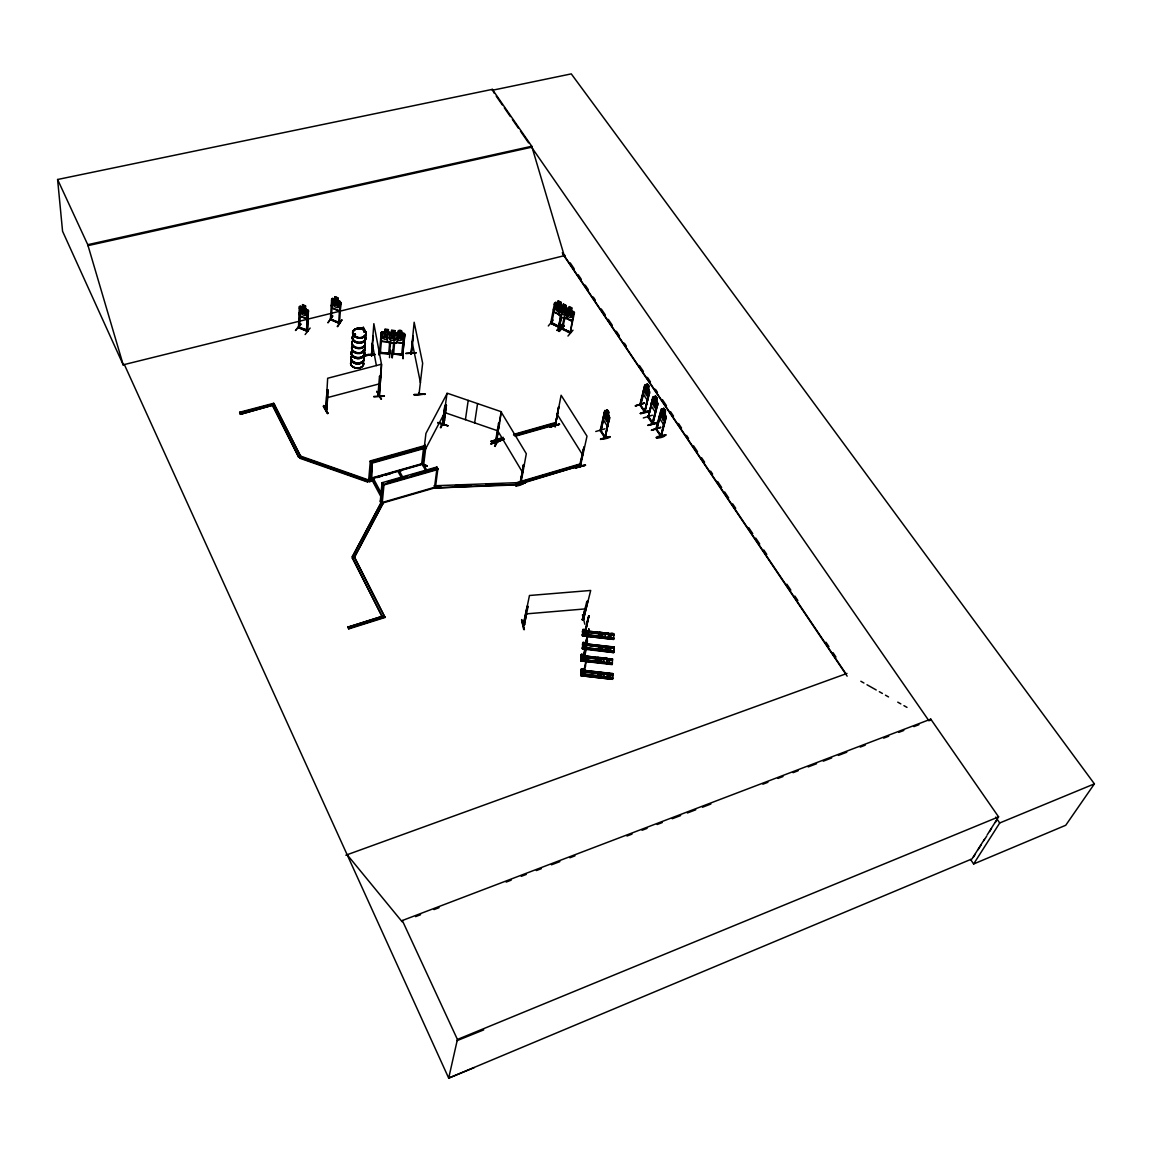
<?xml version="1.0" encoding="UTF-8"?>
<svg xmlns="http://www.w3.org/2000/svg" width="1152" height="1152" viewBox="0 0 1152 1152"><rect width="100%" height="100%" fill="white"/><g stroke="black" fill="none" stroke-linecap="round" stroke-linejoin="round"><path stroke-width="1.5" d="M384.336 395.885L373.81 396.446M240.365 414.331L274.45 404.755L240.365 414.331L239.645 412.243L273.701 403.286L300.643 456.134L299.75 458.208L367.661 482.054L368.525 479.966L300.643 456.134L298.613 457.286L300.614 456.725L273.701 403.286M354.096 334.598L354.37 333.821L355.464 334.411M654.869 402.422L654.077 398.275L654.408 402.466C651.485 402.379 652.939 406.022 654.624 403.502L655.445 407.866L655.085 403.488C658.584 402.725 655.603 400.637 654.71 402.221M663.178 414.518L665.179 414.821L663.422 415.944L663.826 420.25L662.962 415.944C661.363 418.493 659.693 414.778 662.746 414.907L662.414 410.702L663.019 414.619M414.216 395.122C433.382 392.587 423.907 395.165 414.173 394.402M520.315 482.63L520.79 483.422L519.898 483.581L523.714 464.616L520.243 483.379C522.014 483.494 518.63 483.365 520.762 484.142L526.306 453.715L501.106 411.941L495.979 443.347L501.408 411.768L447.019 393.134L442.757 425.275M603.446 416.75L603.302 419.846L607.046 425.65L608.126 424.195M585.36 665.928L587.189 655.69L583.186 673.776L585.605 665.957M585.13 630.821L588.024 618.307L585 633.974L588.989 615.83L584.755 633.946M584.683 631.584L584.942 631.44M584.827 643.954L584.726 644.832L583.502 643.752M581.342 656.539C582.379 651.701 580.464 663.84 581.818 655.085M581.861 656.122L581.659 656.482M583.229 670.594C583.776 671.17 581.774 671.515 581.89 670.392M581.789 670.55L581.818 671.27L581.587 669.715L581.04 673.128L581.875 669.744M582.998 631.483L583.142 630.691M582.97 644.616L583.142 644.026M583.402 631.526L583.474 630.619L584.669 631.483M586.195 642.802L583.013 642.442L586.181 643.176L583.042 656.842L583.099 655.992M582.71 645.019L583.488 643.118L582.941 646.517L583.43 643.781M583.157 656.568L583.114 659.102L587.146 641.002L583.358 659.131C585.922 656.064 589.637 626.933 585.706 648.749L586.022 647.222L582.84 646.848L582.494 648.547L582.667 643.709M583.459 644.342L583.43 644.112M583.2 671.429L583.229 670.622L583.157 671.515M495.778 441.936L496.541 443.333L495.288 441.85M495.994 442.526L496.31 441.979M570.398 332.51L570.398 332.885M648.202 398.174L646.949 399.672L643.176 394.027L643.363 390.946M584.309 660.47L612.346 663.768L580.795 660.298L612.274 664.171L612.49 658.93L609.235 658.786M612.734 673.56L612.475 679.32L580.824 675.691L580.896 673.992L612.518 677.606L612.518 678.859L612.734 673.56L581.04 670.046L612.677 673.79L607.32 673.718M582.754 630.634L582.984 629.698L586.166 629.698L582.998 629.338L582.494 635.342L613.598 638.986L613.8 633.859C607.133 629.597 611.77 646.2 610.661 633.485M586.109 643.925L613.987 646.963L613.786 652.104L613.814 651.168M613.786 652.061L613.987 646.963M561.658 328.882L562.536 329.285L565.056 316.93M562.925 328.435C561.01 329.803 568.008 329.702 570.499 332.554M607.176 658.31C605.405 671.184 610.603 654.581 603.936 658.181M605.333 633.11L608.558 633.24L608.4 637.978M609.307 658.555L609.163 663.394M656.136 410.242L654.984 411.696L651.168 405.979L651.254 402.926M651.269 405.95L651.413 402.97M559.555 327.398L550.757 323.294L559.382 327.6L561.456 316.93M551.981 322.762L559.685 326.664L558.518 326.621M603.994 657.95L603.835 662.789M605.405 632.88L605.246 637.618M403.258 358.632L403.042 350.726M402.782 358.574L403.099 351.072M403.704 335.333L404.654 335.664L403.704 335.333L401.659 354.917L402.811 355.003M404.784 334.31L403.776 333.259L404.914 334.282L402.71 354.989L392.544 354.01L402.826 354.73M404.266 340.733L402.84 343.022L396.403 342.475M602.438 637.286L602.597 632.549L599.458 632.189L599.285 636.912M597.917 657.49L601.157 657.619L600.998 662.458M664.43 422.611L663.394 424.123L659.448 418.378L659.549 415.325M659.549 418.349L661.939 409.162M402.682 353.952L392.702 353.664M402.84 343.022L396.461 342.403M597.974 657.259L597.816 662.083M300.341 306.274L299.347 306.792L298.498 327.773L299.376 328.046L300.197 308.232L299.189 308.102L300.024 308.448L299.304 327.312M298.771 327.427L299.419 327.01M398.102 332.856C396.101 329.069 404.381 329.558 401.414 333.259L403.07 334.181L402.624 338.674L400.709 340.459L397.498 340.243M300.931 324.331L295.445 330.509L300.874 323.942M392.299 357.494L392.602 349.978L392.314 357.494M392.63 353.606L393.624 353.851M394.646 342.029L393.581 354.341L392.645 354.355L393.696 341.957M403.776 333.346L395.741 332.683L394.675 333.59M305.424 308.29L305.525 305.842L302.472 304.589L302.429 307.224L300.874 307.411L300.701 311.947L302.141 314.51L304.963 315.677L306.562 314.366L306.763 309.83L305.266 308.39L305.467 305.914M389.491 357.624L389.952 350.064M391.579 333.173L388.21 332.064M392.141 357.84L392.515 350.28M584.251 655.92L584.05 660.744L584.352 659.218L581.155 658.858L580.824 660.499L580.982 655.43L603.662 658.339M584.352 659.218L581.155 658.858M584.539 654.768L581.357 654.394L584.539 654.768L584.294 656.064M584.323 670.536L584.122 675.432L584.438 673.906L581.213 673.531L580.867 675.23L612.518 678.859M585.864 630.864L585.677 635.587L585.979 634.061L582.826 633.686L582.523 635.227L613.627 638.813L582.466 634.925M584.611 669.398L581.4 669.024L584.611 669.398L584.366 670.68M585.979 634.061L582.826 633.686M299.75 458.208L300.643 456.134M305.136 334.526L310.147 328.046M299.304 306.648L300.298 306.173L308.434 310.406L307.526 331.43L306.562 331.099L307.44 311.501L308.448 311.616L307.44 311.501M307.613 311.285L306.504 330.998M307.282 331.416L308.333 310.392M388.426 329.645L384.97 329.4L388.426 329.645L388.08 332.222L389.736 333.144M389.75 341.338L388.728 353.578M389.578 353.304C387.029 353.261 390.758 352.195 389.434 354.053L390.686 341.41M581.27 658.498L581.53 655.056M612.49 678.6L580.882 675.144L581.587 669.715M581.213 673.531L603.734 676.598M581.314 673.171L581.098 671.645M605.002 634.637L582.566 631.944C583.978 626.213 582.854 636.379 582.566 632.03M583.128 631.397L583.186 629.957M582.941 646.517L582.998 645.062M582.926 633.384L583.474 629.986M583.142 644.544L583.2 643.075M583.43 644.573L583.488 643.118M299.39 327.715C306.331 328.579 314.712 334.973 298.67 327.442M384.754 331.906L381.226 332.438L379.454 353.347L389.534 353.981M378.634 353.837L379.454 348.97L379.181 354.989M379.166 354.989L379.44 348.97M380.779 338.875L381.614 341.266L389.578 342L381.514 341.424L380.664 338.89L381.326 332.554M381.989 333.706L381.038 333.634L381.989 333.706L380.333 353.39L379.296 352.958M380.246 352.699L379.325 352.296L379.382 353.29M381.211 332.525L382.435 331.733M380.376 352.296L389.664 353.722M382.392 331.733L390.442 332.309M395.035 330.696L391.579 330.437L395.035 330.696L394.69 333.274M396.144 343.051L388.094 342.36L387.245 339.984L387.821 333.446L397.037 333.374L398.174 334.31L397.555 340.762L396.144 343.051L388.094 342.36M397.037 333.374L394.819 333.115L396.346 334.123L395.914 338.616L394.013 340.402L390.802 340.157L389.261 338.112L389.664 333.619L391.464 332.942L391.579 330.437M391.349 332.942L389.002 332.755M328.046 322.718L332.41 316.166M330.379 319.709L331.704 298.728L334.886 299.218M378.792 396.13L381.442 364.219L327.658 378.259L325.886 409.536C328.608 407.002 324.677 410.76 326.189 409.118L326.966 408.859M330.552 319.45L331.546 319.061L331.301 320.04L330.422 319.003L331.445 319.046M581.501 670.925L581.53 670.666M326.923 409.55L325.93 409.838L326.981 390.226L327.888 389.981L326.894 409.262M332.582 300.298L331.574 300.182L332.582 300.298L331.157 320.069M326.909 409.594L327.888 389.981M327.888 413.467L323.827 405.547L327.888 413.467L323.266 406.094L327.384 413.554M581.818 655.762L583.013 656.698M337.824 300.341L337.982 297.907L334.93 296.654L334.843 299.29L333.274 299.477L333.014 304.013L334.411 306.562L337.234 307.728L338.861 306.403L339.134 301.882L337.666 300.456L337.81 298.008L334.973 296.856M337.205 326.491L342.043 319.766L337.694 326.65M339.955 303.322L340.79 303.667L339.955 303.322L338.674 322.79M340.258 308.966L340.819 302.443L339.523 323.424L331.43 319.579L339.682 322.402L339.682 323.208L330.782 319.464M419.011 394.272L422.654 363.254L414.158 322.243L411.019 354.269L411.466 353.39M419.414 392.846L419.616 393.538M411.394 354.082L411.365 352.872M363.038 329.458L363.326 326.995L364.579 331.906M364.464 331.603C363.701 332.194 365.314 332.309 364.55 329.386M365.63 335.016L364.032 355.824M364.666 342.792L365.083 337.493M363.658 355.234L364.522 354.888L364.493 355.723L365.558 335.65M352.382 557.554L382.032 616.392L352.339 558.13L354.456 556.934L383.17 503.078L381.168 502.373L352.339 556.776L354.398 557.51L385.027 617.472L348.768 628.891L347.904 627.134L384.134 615.73M362.894 356.616C371.506 354.787 371.174 353.131 362.736 355.91M352.339 558.13L354.456 556.934L352.397 556.2M612.562 675.274L581.011 671.299M612.504 678.326L580.853 674.942M612.475 679.32L580.824 675.691M348.768 628.891L347.947 626.573M371.448 355.81L373.248 335.65M371.794 355.795L372.672 344.822M373.09 339.725L373.378 336.341M584.41 630.691L613.742 634.09L582.653 630.605M613.57 638.525L613.627 638.006M613.627 635.63L613.685 633.989M613.555 639.346L582.437 635.818L613.555 639.446L613.656 637.891L582.509 634.19L582.437 635.846M612.245 663.912L580.766 661.018L580.838 659.318L612.331 663.048L612.274 664.07M612.317 660.629L612.49 658.93M612.36 660.182L580.968 656.611M612.23 664.618L580.781 660.917M613.771 651.038L582.509 647.381L610.315 650.534M613.814 648.763L613.886 647.381M613.858 648.302L582.61 644.458L582.653 643.493L613.93 647.194M613.843 647.827L582.624 644.227M613.728 652.579L582.451 649.008L582.566 647.438M613.757 651.672L582.48 648.072M367.661 482.054L368.525 479.966M371.837 354.398L371.419 355.738L373.853 323.669L381.614 364.896L379.325 396.058L380.794 376.099L379.498 376.387L377.856 395.942L379.008 394.949M377.856 395.942L378.763 394.603L379.166 395.438M379.325 395.352L378.547 395.366L379.224 394.747M423.49 466.344L425.794 447.365L424.8 445.608L370.339 460.915L368.683 479.923L369.634 481.709L373.003 480.744M381.47 399.038L376.862 391.421M380.405 353.333L380.477 352.382M369.634 481.709L371.29 462.701L370.339 460.915M377.712 395.683L378.85 394.69M370.685 480.73L372.24 463.118L371.736 479.52L381.067 496.987L381.989 490.162M582.494 634.234L604.987 637.07M582.61 631.584L582.638 630.389M582.61 631.123L611.928 634.522M580.91 657.086L581.026 655.546L612.418 659.16L607.147 658.728M580.982 655.474L581.357 654.394M580.867 659.549L603.518 662.587M582.624 644.702L610.344 648.36M580.997 670.81L603.821 673.43M384.97 329.4L384.854 331.992L383.054 332.669L382.666 337.162L384.221 339.206L387.432 339.437M380.966 399.226L376.819 391.435M584.597 644.659L584.741 644.846M371.506 355.118L371.261 354.442M387.36 339.97C384.523 335.376 392.386 329.414 386.856 335.606M388.498 353.909L388.57 352.944M392.645 354.355L392.717 353.246M393.365 354.413L393.653 353.65M393.581 354.341L393.653 353.39M382.061 482.717L380.246 501.638L381.211 503.438L435.413 487.699L437.875 468.806L436.867 467.035L382.061 482.717L383.026 484.531L381.211 503.438M397.44 340.747L398.117 333.835L402.624 334.037L400.176 336.643L402.163 339.653L399.427 337.104L396.749 339.322M382.277 502.474L383.976 484.949M354.398 557.51L383.17 503.078M402.595 355.061L404.654 335.405M405.922 353.304L416.059 352.685M413.078 335.866L411.019 354.269L410.846 352.901M413.035 338.242L411.379 354.24L411.192 353.405M385.027 617.472L354.456 556.934M418.925 393.581L419.054 392.861L419.141 394.344M424.598 393.696L424.642 394.517M427.349 471.269L422.957 463.406L424.728 448.344L422.77 464.976M421.632 464.184L423.533 448.344M424.469 445.666L425.938 433.411L446.962 393.768M424.483 447.811L424.886 444.485M423.029 460.397L423.446 456.869M424.8 445.608L425.707 448.07L371.232 463.392L370.267 461.606L423.014 446.789M423.533 465.091L427.118 465.926L423.763 464.386M582.566 632.045L582.595 631.31L613.714 634.997M378.821 395.712L377.755 395.194M613.742 652.622L582.48 648.259M444.197 420.264L440.41 427.579L444.672 420.106M445.075 405.475L442.224 425.275L443.102 424.094M382.997 483.134L381.989 483.422L382.968 485.237L437.789 469.512L436.867 467.035M442.224 425.275L443.65 414.49M444.082 411.149L444.744 406.123M434.52 487.296L436.795 469.8M446.27 405.518L445.349 405.202L446.4 405.259L443.635 424.627L444.067 423.878M443.88 424.627L446.4 405.259M494.208 93.226L492.322 89.366L57.6 179.496L62.568 231.264L123.25 364.925M437.818 422.842L447.883 425.822M465.422 419.688L468.202 400.392M474.653 422.87L477.547 403.589M987.192 834.869L998.582 816.869L930.773 719.136L402.322 920.52L402.134 921.744L347.155 854.726M492.322 89.366L531.749 146.261L564.25 255.672M490.982 443.837L500.702 440.784L490.781 443.534M504.101 439.416L492.077 442.829L491.198 441.346L503.323 437.342M492.077 442.829L491.285 440.77M495.158 446.458L498.24 438.538L494.597 446.285L497.966 440.51M498.542 423.187L499.464 423.49L498.542 423.187L495.374 442.498L496.08 442.728M495.691 442.742L499.176 423.662L496.483 443.261M516.154 482.702L516.355 484.92L434.174 488.016L516.456 484.344L516.154 482.702L434.016 485.784M516.974 484.906L516.168 482.789L580.493 463.824L581.429 465.336L516.974 484.906L516.053 483.365L580.363 464.4L581.299 465.912M548.294 325.973L553.19 320.126M523.368 464.717L520.33 484.2L519.898 483.48M551.016 323.035L551.059 322.301M555.322 304.315L554.357 304.128L555.322 304.315L551.678 323.683L551.002 322.632M563.27 307.109L560.592 304.747L561.053 302.357L558.158 300.917L557.741 303.494L556.157 303.566L555.322 308.002L556.402 310.608L559.08 311.962M525.485 482.371C517.493 488.074 508.133 485.928 525.514 482.458M559.714 308.592L560.275 305.64L557.582 304.286L556.762 308.722L559.44 310.075M560.938 302.4L560.434 304.848L561.715 306.36M556.978 330.379L562.09 324.288M560.822 315L558.547 327.254L561.01 314.798M562.896 306.706L563.328 304.128L566.208 305.597L565.69 308.045L568.469 310.277L560.851 305.582C556.33 309.139 558.288 318.902 565.79 318.485C569.995 316.483 566.77 303.451 568.973 312.955M561.614 315.389L559.253 327.557M559.296 331.229L564.235 325.858L558.778 331.344M566.208 305.597L565.589 308.074L566.928 309.528L566.064 313.963L564.264 315.115L561.6 313.762L560.52 311.141L561.37 306.706L562.954 306.634M564.264 316.526L561.758 328.91L570.355 333.245M562.55 328.579L561.96 327.946L570.427 332.957M567.086 316.642L568.31 310.334M568.886 309.096L569.362 306.72M567.245 309.226L568.843 309.168L569.275 306.59L572.17 308.045L571.536 310.522L572.832 312.048L571.954 316.469L570.139 317.635L567.461 316.282M599.774 647.726L600.811 646.618L602.194 647.467M602.266 634.694L601.819 635.573M598.205 659.707L599.904 658.67L600.581 660.514M602.395 647.827L601.949 648.72M550.08 427.162L559.541 424.051L550.152 426.773M567.965 336.038L573.005 330.192M573.422 313.517L574.229 313.92L573.422 313.517L570.154 333.187L574.43 312.725L566.842 307.987M569.491 332.266L569.794 332.582M570.269 332.525L570.269 333.259M513.634 434.419L554.89 422.712L555.667 424.742L516.139 435.989M558.446 407.03L555.134 426.672L558.763 406.944L555.005 426.629L555.178 425.16M555.667 424.742L554.89 422.712M524.333 623.75L523.195 624.586L524.462 624.47M526.651 613.339L524.318 624.874L528.091 606.341L527.054 606.427L523.282 624.917L524.477 624.888M524.29 629.41L523.714 629.554C517.075 599.803 529.603 649.066 521.568 620.035M575.539 467.726C605.938 459.979 554.918 473.371 585.014 464.832M583.992 447.077L579.946 466.675L583.992 447.077L579.47 466.013L579.946 465.048L580.435 465.725M588.485 632.52L588.802 628.992L584.784 647.107L588.989 628.992L585.029 647.136L588.73 632.549M402.322 920.52L457.416 1039.464L448.69 1078.114L474.293 1067.587M595.757 431.496L605.016 428.789M600.84 429.941L601.171 430.646L604.93 410.602M604.958 412.546L604.526 411.854L600.595 431.381L601.142 430.531M604.109 417.571L600.653 431.338M607.205 409.766L604.613 416.218L606.47 421.618L607.709 420.998L608.717 416.65L608.818 412.258L607.205 409.766L608.818 412.258M600.566 439.027C608.875 439.603 617.098 433.382 600.581 439.07M606.701 412.286L607.248 409.925M600.739 429.898L605.246 437.933L609.192 418.478L604.958 437.299M604.872 438.077L609.192 418.478M609.624 417.859L604.872 438.005M427.09 465.926L423.706 464.717L427.075 465.984M582.307 619.862L586.814 601.43L587.822 601.344L583.43 619.762L582.437 619.934L585.086 608.414M635.4 406.037L644.573 403.042L635.501 405.648M647.381 384.062L646.79 386.41L645.682 386.006L640.642 405.504L639.792 404.957L644.832 384.71L645.653 384.61L649.786 391.91L644.645 412.114L639.85 404.942M648.806 394.214L644.558 412.085L649.238 392.501L644.962 412.013L640.152 404.77L645.653 384.725M644.99 386.712L644.544 386.05L640.238 405.562L640.339 404.021M588.701 615.787L587.952 618.595L588.946 615.816M646.69 386.438L647.338 383.904L648.965 386.309L648.806 390.672L647.712 395.035L646.43 395.698L644.587 390.37M640.526 413.77C655.2 410.674 650.39 408.931 640.339 413.424M582.768 643.738L583.013 642.442M585.907 630.994L586.166 629.698M643.306 417.974L652.378 415.224M581.155 670.32L581.4 669.024M652.882 397.944L648.245 417.528L652.867 396.677L653.702 396.706M582.754 671.285L603.835 673.906M652.45 399.643L648.144 417.499L651.586 405.432M586.426 658.454L587.117 655.79M586.67 658.483L587.434 655.718M656.453 400.694L657.058 398.347L655.416 395.914L652.608 402.35L654.466 407.707L655.762 407.059L656.885 402.71L656.885 398.376L655.344 396.101M648.202 425.39C677.059 417.744 628.387 430.963 657.432 422.352M584.438 673.906L584.194 674.813L580.982 674.453M648.374 417.053L648.187 415.944L652.925 424.022L657.317 404.539L652.075 423.461L652.234 422.611L653.141 423.302L652.032 423.317L652.608 424.109L657.878 403.963L653.702 396.59M652.406 423.979L656.424 407.938M651.485 430.358L660.73 427.306L651.586 429.97M660.701 436.406L665.366 417.11L666.13 417.686L661.176 436.45L656.266 429.048L661.205 410.342L656.77 429.811L656.05 428.501L656.626 429.221M599.501 645.523L599.4 650.074M660.758 414.418L656.712 429.638M663.682 408.384L660.917 414.763L662.774 420.149L664.099 419.53L665.266 415.195L665.338 410.846L663.782 408.355L665.438 410.818L664.819 413.15M663.163 410.688L663.782 408.355M602.669 645.898L602.568 650.448M660.312 435.902C659.808 433.872 662.27 437.27 660.859 434.952M665.683 417.01L660.859 436.55L666.259 416.448L662.04 409.018M598.075 672.106L597.974 676.771M605.477 646.229L605.39 650.779M601.286 672.48L601.186 677.146M665.698 434.765C663.178 439.69 645.826 438.091 665.726 434.851M608.645 646.589L608.558 651.139M610.762 646.834L610.69 651.384M604.123 672.811L604.037 677.477M607.334 673.171L607.248 677.837M609.466 673.416L609.394 678.082M582.221 619.546L583.214 619.402M583.358 618.696C581.458 618.984 583.949 618.869 583.344 619.877L590.702 590.458L529.459 595.498L523.397 624.917L524.534 624.802L524.477 623.837L523.426 624.528M354.643 335.016L354.83 333.965M364.493 343.051L365.198 341.366M377.885 395.597L378.893 394.978M325.901 409.507L327.067 408.874M371.203 355.133L371.779 354.413M437.875 422.438L448.013 425.822L437.861 422.683M442.872 423.605L443.923 423.965L442.987 423.302M440.957 427.766L444.139 420.307M424.454 451.094L444.442 413.122M930.082 720.432L930.773 719.136M352.339 556.776L381.11 502.963L383.112 503.669M327.802 413.424L323.683 405.936M656.294 429.754L655.906 429.062L660.802 436.464M652.09 423.389L653.069 423.23L648.691 416.952M600.019 647.021L599.818 648M599.904 633.888L599.702 634.867M645.178 411.307L640.454 405.115M299.059 313.157L299.851 316.022L306.965 318.96L308.16 316.915M555.221 425.923L561.11 395.251L587.002 436.176L580.334 466.574L580.09 465.192M600.221 430.661L604.93 438.019M387.749 338.458L386.122 336.082L382.925 338.198L385.43 335.491C380.866 327.37 386.77 338.702 388.094 333L384.782 332.798L384.379 337.291L387.605 337.522M340.358 309.024L339.106 310.882L332.222 307.958M340.416 308.952L339.178 310.982L332.093 308.074L331.344 305.222L332.093 308.074M303.653 310.392L306.432 309.571L304.387 311.573L306.288 315.274L303.768 311.846C302.472 315.187 298.858 312.437 303.134 311.04L301.349 307.469L303.739 310.637M554.803 425.333L555.494 426.542M520.69 484.056L520.358 482.702M396.864 333.619L399.528 335.736M984.355 839.376L972.029 858.888L448.69 1078.114L124.344 364.55L123.206 364.824L87.754 244.685L57.6 179.496M973.368 857.218L975.269 854.194M978.134 849.658L981 845.122M983.866 840.6L986.731 836.064M989.597 831.542L991.498 828.518M995.314 822.47L997.229 819.446M970.618 859.507L973.627 863.986L999.72 822.974L1094.4 783.864L571.277 73.886L492.192 90.302M1094.4 783.864L1065.744 825.264L973.627 863.986M401.458 470.29L400.766 471.254L400.406 470.592M400.046 470.693L399.341 471.658L398.981 470.995M606.629 416.102C607.493 414.605 610.301 416.52 607.018 417.398L607.464 421.733L606.586 417.398C605.102 419.933 603.49 416.275 606.355 416.347L605.981 412.128L606.73 416.189M373.666 478.973L374.386 477.994M364.435 355.651L364.046 354.47M327.974 322.618L332.899 316.008M646.661 390.211C647.539 388.57 650.491 390.715 647.035 391.478L647.438 395.77L646.589 391.493C645.048 394.099 643.406 390.427 646.373 390.47L646.027 386.28L646.632 390.168M338.53 322.502L339.566 322.387M339.739 301.219L337.723 300.384M331.661 298.8L332.77 298.354M299.405 327.542L307.728 330.494M569.477 312.581L572.53 311.76L570.168 313.574L571.565 317.261L569.491 313.776L566.971 315.101M306.965 318.96L299.894 315.95L299.16 313.186M298.699 326.736L298.498 327.773L307.44 331.387M567.13 316.584L565.79 318.485M573.077 319.018L571.608 320.875L564.912 317.578L571.666 320.818M573.178 319.09L571.666 320.99L564.97 317.52M654.984 411.696L656.194 410.112M569.606 312.365L568.598 309.874L571.378 311.314L570.514 315.734L567.821 314.381M663.293 424.152L664.574 422.683M401.803 354.643L393.638 353.592M364.795 331.906L363.902 332.107L364.752 331.747M354.154 334.757L355.55 335.045L354.989 333.893M574.43 312.725L573.581 311.371M559.138 331.517L564.293 325.454M565.704 308.434L566.87 308.088L565.762 308.376M562.464 305.683L555.696 302.371L557.712 303.307M553.435 309.139L553.882 311.933L559.267 314.64L553.939 311.861M560.995 302.429L558.101 300.974M562.824 306.576L559.872 306.043M563.328 304.128L566.15 305.654M660.269 435.744L661.32 435.672L656.582 429.408M647.842 416.074L648.317 416.765M399.485 336.038L401.429 334.037L400.896 338.544L397.685 338.314M600.134 430.618L604.771 410.515M396.302 338.99L398.75 336.528L396.878 333.878M600.638 660.326L599.789 660.931M599.861 634.075L602.064 634.334M336.11 302.789C337.45 299.621 340.949 302.299 336.73 303.624L338.602 307.238L336.096 303.898C334.555 307.138 331.43 304.603 335.477 303.091L333.749 299.549L336.168 302.774M379.483 352.973L389.52 353.693M559.512 311.112L558.403 308.117C556.661 311.328 553.378 308.304 557.899 307.282L556.56 303.739L558.562 307.037C560.29 303.998 563.486 306.936 559.08 307.901M394.56 333.562L395.741 332.683M496.382 442.066L495.331 441.706L496.296 442.066M600.595 675.202L598.565 674.741M598.766 673.632L600.077 673.315L600.926 674.366M598.608 658.987L600.739 659.722M600.422 660.528L599.112 660.845L598.277 659.808M600.178 647.006L601.43 646.877M600.077 633.888L601.315 633.758M457.416 1039.464L998.582 816.869M457.157 1040.602L483.71 1029.888M415.555 916.632L420.581 914.717M434.016 909.59L439.042 907.675M506.16 882.086L511.186 880.157M521.266 876.326L526.291 874.411M536.357 870.566L541.397 868.651M551.462 864.806L559.843 861.61M569.923 857.765L574.949 855.85M626.962 836.021L632.002 834.106M642.067 830.261L647.107 828.346M657.173 824.501L662.198 822.586M672.264 818.741L680.659 815.544M687.37 812.981L695.765 809.784M702.475 807.235L710.856 804.024M762.869 784.195L767.909 782.28M777.974 778.435L783.014 776.52M793.08 772.675L798.106 770.76M808.171 766.915L816.566 763.718M823.277 761.17L831.672 757.958M838.382 755.41L846.763 752.213M860.198 747.086L865.224 745.171M883.685 738.13L888.71 736.214M898.776 732.37L903.816 730.454M913.882 726.61L918.922 724.694M354.485 334.973L355.19 334.742M555.782 302.414L554.616 302.76L550.714 323.208L551.707 323.021M345.845 855.202L846.994 673.43M347.904 627.134L382.493 616.248M348.811 628.33L385.085 616.91M579.845 465.797L579.859 466.531M523.814 465.437L523.714 464.616M517.075 484.315L581.429 465.336M651.456 430.229L660.6 427.565M500.674 440.77L491.011 443.981M549.821 426.73L559.469 424.44M550.051 427.032L559.44 424.31M380.866 494.755L381.946 494.438L373.306 478.296M666.13 417.686L665.366 417.11M605.131 437.429L605.117 436.622M648.331 425.088L657.461 422.438M435.499 487.022L381.283 502.762L380.318 500.962M640.253 413.366L649.627 411.163M661.334 411.106L661.205 410.342M665.438 410.818L663.71 408.542M600.811 430.934L604.872 436.694M499.594 424.354L498.83 423.763M373.061 480.053L369.691 481.018L368.741 479.246M635.371 405.907L644.587 403.056M657.504 402.264L657.878 403.963M609.206 416.232L609.696 417.902L605.578 410.429M387.13 481.939L407.678 476.064M411.091 475.085L436.781 467.726M657.763 405.216L657 404.626M609.624 419.155L608.861 418.565M383.026 484.531L437.875 468.806M491.198 441.346L499.781 438.912M513.533 435.01L553.046 423.778M492.178 442.253L504.202 438.826M514.526 435.902L555.797 424.166M422.957 463.406L371.88 477.936L381.226 495.432M370.426 478.771L422.597 463.91M423.331 464.054L372.24 478.613L372.096 480.182L373.176 479.88M377.093 477.533L382.147 476.093M385.502 475.142L390.557 473.702M656.957 398.376L655.416 395.914M648.864 386.338L647.237 383.933M649.685 393.163L648.922 392.587M371.29 462.701L425.794 447.365M327.125 390.485L328.032 390.24M326.549 397.858L379.728 383.76M239.645 412.848L271.987 404.338M362.678 356.227L369.173 354.614M339.379 323.395L330.552 319.781M123.206 364.824L565.2 255.442M361.699 328.075L362.477 328.334M601.718 648.677L600.178 648.331M601.358 648.936L602.366 647.554M87.754 244.685L531.749 146.261M87.84 245.664L531.605 147.211L928.987 720.864M569.909 331.934L570.571 332.309M551.218 322.373L551.894 322.762M551.664 322.963L559.31 326.851M562.176 328.003L562.838 328.392M528.178 606.672L527.054 606.427M586.901 601.762L587.822 601.344M525.658 613.93L586.138 608.832M402.811 354.355L401.832 354.298M662.04 409.133L661.19 409.09L655.862 429.163M373.882 396.878L384.408 396.216M414.13 394.747L424.57 394.142M380.938 376.805L379.498 376.387M374.832 354.326L366.206 354.83L374.933 354.355M366.278 355.104L374.962 354.758M405.878 353.563L416.131 352.973M442.728 423.778L444.01 424.368M435.715 486.302L441.072 486.101M455.357 485.568L471.413 484.963M485.698 484.43L501.768 483.826M599.746 673.243L598.392 674.64M582.624 674.842L603.72 677.261M607.234 677.664L610.747 678.067M582.624 631.526L605.045 634.19M608.501 634.493L611.957 634.982M608.458 634.939L611.914 635.443M608.443 637.373L611.899 637.877M582.595 634.622L585.749 634.982M582.638 644.616L613.901 648.13M582.61 647.77L585.778 648.144M613.858 651.758L582.494 648.49M582.696 656.294L603.619 658.699M610.589 659.491L607.104 659.088L610.589 659.779M582.696 656.381L603.619 658.987M582.696 656.87L603.634 659.275M607.118 659.678L610.618 660.067M582.653 657.23L603.59 659.635L582.653 657.317M610.574 660.427L607.075 660.038L610.574 660.542M584.352 659.923L603.562 662.227M607.061 662.53L610.56 663.019M607.018 662.99L610.502 663.379M607.306 674.15L610.848 674.712M582.725 671.861L603.792 674.381M607.291 674.669L610.805 675.173M607.248 677.002L610.762 677.405M582.667 674.482L603.763 676.901M607.277 677.304L610.79 677.707M584.842 624.226L582.451 614.851M443.074 423.274L444.096 423.691M600.955 635.602L599.76 634.68M599.501 660.744L598.248 659.52M299.29 328.075L298.555 327.038M554.933 425.75L555.091 426.6M582.509 619.258L582.336 619.07M495.662 441.432L496.555 441.778M496.325 442.397L495.202 442.339M444.499 412.488L498.226 430.978M302.314 457.33L366.782 479.966M299.779 457.618L367.704 481.478M332.712 298.426L340.661 302.501L339.797 301.147M388.584 353.246L379.339 352.598M600.638 635.53L599.875 634.939M371.434 355.018L371.779 355.709M562.896 328.637L569.621 332.15M860.846 681.264L863.928 683.006M866.995 684.749L876.226 689.976M879.307 691.704L882.389 693.446M885.47 695.189L888.538 696.931M897.768 702.158L900.85 703.901M903.931 705.643L906.998 707.386M601.661 633.715L602.194 634.608M601.79 646.834L602.309 647.741M562.45 324.85L557.453 330.61M557.064 330.365L562.046 324.547M496.238 96.149L502.301 104.89M504.317 107.813L510.379 116.568M512.395 119.491L518.472 128.246M520.488 131.155L528.566 142.834M995.674 817.128L999.72 822.974M570.211 262.872L574.214 268.819M578.232 274.781L581.242 279.245M585.245 285.192L588.254 289.656M593.28 297.086L595.282 300.067M601.301 308.995L605.304 314.942M608.314 319.406L612.331 325.354M616.334 331.301L619.344 335.765M624.355 343.195L626.371 346.176M639.403 365.515L643.421 371.462M647.424 377.41L650.434 381.874M655.445 389.318L657.461 392.285M662.472 399.73L666.475 405.677M670.493 411.624L673.502 416.088M678.514 423.533L681.523 427.997M686.534 435.427L688.55 438.408M693.562 445.838L697.565 451.786M701.582 457.747L704.592 462.197M710.611 471.125L712.613 474.106M717.624 481.536L721.642 487.498M724.651 491.947L728.654 497.909M732.672 503.856L735.682 508.32M748.714 527.659L752.731 533.606M755.741 538.07L759.744 544.018M763.762 549.965L766.771 554.429M786.83 584.179L790.834 590.126M794.851 596.074L797.861 600.538M825.941 642.197L828.95 646.661M832.954 652.608L835.963 657.072M562.277 252.749L845.942 673.805M563.011 254.347L847.138 676.166M647.28 384.091L648.792 386.338M647.755 416.779L652.565 424.037M557.28 414.403L582.797 455.17M497.938 431.15L522.778 472.752M422.266 464.357L425.578 470.29M399.341 470.894L402.984 477.562M397.915 471.298L401.098 477.115M298.642 456.696L272.477 405.274L298.613 457.286M239.645 412.243L240.365 413.726M600.854 673.906L599.962 675.59L598.406 674.179M584.986 465.264L575.496 468.115M412.085 341.827L420.451 382.723M372.254 343.325L376.387 365.602M558.634 312.264L559.022 315.13M364.694 342.288A6.638 4.766 4.9 0 1 360.288 348.538A6.638 4.766 4.9 0 1 352.008 344.189M352.008 342.936A6.638 4.766 4.9 0 1 353.333 340.718M364.81 341.942A6.725 4.824 4.9 0 1 362.203 347.774A6.725 4.824 4.9 0 1 353.635 346.594A6.725 4.824 4.9 0 1 353.29 340.358M364.824 341.669A6.739 4.824 4.9 0 1 362.232 347.501A6.739 4.824 4.9 0 1 353.664 346.32A6.739 4.824 4.9 0 1 353.304 340.085M364.766 341.366A6.638 4.766 4.9 0 1 362.203 347.126A6.638 4.766 4.9 0 1 353.75 345.96A6.638 4.766 4.9 0 1 353.405 339.811M351.734 347.155A6.61 4.752 4.9 0 0 358.258 352.829A6.61 4.752 4.9 0 0 364.81 347.717A6.638 4.766 4.9 0 1 357.379 352.886A6.638 4.766 4.9 0 1 352.152 346.09M364.248 335.736A6.653 4.766 5 0 1 363.874 341.856A6.653 4.766 5 0 1 355.392 342.288A6.653 4.766 5 0 1 352.843 336.326M364.349 335.39A6.754 4.838 5 0 1 363.96 341.597A6.754 4.838 5 0 1 355.363 342.029A6.754 4.838 5 0 1 352.786 335.981M365.256 336.24A6.754 4.838 5 0 1 359.006 342.662A6.754 4.838 5 0 1 352.8 335.693M365.184 335.938A6.667 4.766 5 0 1 359.035 342.288A6.667 4.766 5 0 1 352.915 335.405M363.629 362.923A6.552 4.738 4.8 0 1 355.45 367.805A6.552 4.738 4.8 0 1 351.979 360.173M363.499 357.566A6.566 4.752 4.8 0 1 360.965 363.298A6.581 4.752 4.8 0 1 352.598 362.16A6.581 4.752 4.8 0 1 352.253 356.011A6.566 4.752 4.8 0 0 352.613 362.146A6.566 4.752 4.8 0 0 360.965 363.298A6.581 4.752 4.8 0 0 363.514 357.566M363.629 357.235A6.667 4.824 4.8 0 1 361.051 363.053A6.667 4.824 4.8 0 1 352.555 361.886A6.667 4.824 4.8 0 1 352.21 355.666M363.643 356.962A6.667 4.824 4.8 0 1 361.066 362.779A6.667 4.824 4.8 0 1 352.57 361.613A6.667 4.824 4.8 0 1 352.224 355.392M363.643 363.038A6.566 4.766 4.8 0 1 355.435 367.934A6.566 4.766 4.8 0 1 351.95 360.274M363.6 363.211A6.552 4.738 4.8 0 1 355.421 368.093A6.552 4.738 4.8 0 1 351.95 360.461M363.168 350.77A6.696 4.824 4.9 0 1 362.794 356.976A6.696 4.824 4.9 0 1 354.269 357.422A6.696 4.824 4.9 0 1 351.706 351.374M363.182 350.496A6.696 4.824 4.9 0 1 362.808 356.702A6.696 4.824 4.9 0 1 354.283 357.149A6.696 4.824 4.9 0 1 351.72 351.101M363.125 350.237A6.595 4.752 4.9 0 1 362.75 356.328A6.595 4.752 4.9 0 1 354.37 356.774A6.595 4.752 4.9 0 1 351.85 350.827A6.61 4.752 4.9 0 0 357.898 357.682A6.61 4.752 4.9 0 0 364.003 351.331M364.752 348.509A6.61 4.752 4.9 0 1 357.336 353.549A6.61 4.752 4.9 0 1 352.123 346.781M302.386 308.03L302.213 312.581L305.05 313.747L305.237 309.211L302.386 308.03M303.005 305.395L304.805 306.965L303.005 305.395M334.786 300.096L334.526 304.632L337.349 305.784L337.622 301.262L334.786 300.096M335.462 297.461L337.234 299.03L335.462 297.461M363.456 327.989L364.19 330.206L363.456 327.989M385.618 330.019L385.546 330.826L387.619 330.97L387.691 330.163L385.618 330.019M391.392 333.749L390.974 338.242L394.186 338.486L394.618 333.994L391.392 333.749M392.227 330.97L392.155 331.776L394.229 331.934L394.301 331.128L392.227 330.97M398.966 331.056L398.894 331.862L400.968 332.006L401.04 331.2L398.966 331.056M558.59 301.738L560.174 303.408L558.59 301.738M562.81 307.426L561.96 311.861L564.638 313.229L565.488 308.794L562.81 307.426M563.818 304.891L565.387 306.576L563.818 304.891M569.707 307.426L571.291 309.082L569.707 307.426M606.427 413.093L605.419 417.456L606.902 419.76L607.925 415.397L606.427 413.093M607.32 410.76L608.098 413.035L607.32 410.76M646.488 387.216L645.394 391.579L646.906 393.826L648 389.477L646.488 387.216M647.453 384.883L648.23 387.115L647.453 384.883M654.538 399.226L653.414 403.574L654.941 405.85L656.064 401.501L654.538 399.226M655.517 396.893L656.309 399.139L655.517 396.893M662.89 411.653L661.738 416.002L663.278 418.291L664.43 413.957L662.89 411.653M663.883 409.349L664.675 411.595L663.883 409.349M395.496 339.725L394.387 339.71L392.702 337.248L389.506 339.365L392.026 336.672L390.11 333.749L392.746 336.182L395.885 334.195L393.437 336.802L395.496 339.725M565.531 314.928L563.458 311.443C561.6 314.554 558.49 311.659 562.954 310.608L561.672 306.979L563.616 310.349C565.416 307.397 568.411 310.162 564.134 311.227L565.531 314.928M525.47 482.717L515.678 485.698L525.47 482.774M665.654 435.11L656.438 437.846L665.654 435.11M609.869 436.766L600.538 439.416L609.854 436.709M355.32 336.571A6.696 4.781 5 0 0 366.005 333.835A6.696 4.781 5 0 0 356.818 328.406A6.696 4.781 5 0 0 355.32 336.571A6.653 4.752 5 0 0 365.962 333.821A6.653 4.752 5 0 0 356.832 328.421A6.696 4.781 5 0 0 355.306 336.73A6.696 4.781 5 0 0 365.99 334.008A6.696 4.781 5 0 0 356.803 328.579A6.653 4.752 5 0 0 355.349 336.528M355.306 337.003A6.667 4.752 5 0 0 365.947 334.296A6.653 4.752 5 0 0 356.803 328.882A6.667 4.752 5 0 0 355.306 337.003A6.653 4.752 5 0 0 365.933 334.282A6.667 4.752 5 0 0 356.803 328.882A6.653 4.752 5 0 0 355.32 336.989M357.365 353.074A6.638 4.766 4.9 0 0 364.81 348.019A6.61 4.752 4.9 0 1 357.379 353.045A6.61 4.752 4.9 0 1 352.166 346.277A6.638 4.766 4.9 0 0 357.365 353.074M361.037 362.405A6.566 4.752 4.9 0 0 363.571 356.674A6.581 4.752 4.9 0 1 361.037 362.419A6.581 4.752 4.9 0 1 352.656 361.267A6.581 4.752 4.9 0 1 352.325 355.133A6.566 4.752 4.9 0 0 352.67 361.253A6.566 4.752 4.9 0 0 361.037 362.405M362.678 357.221A6.581 4.752 4.9 0 0 363.067 351.13A6.595 4.752 4.9 0 1 362.693 357.235A6.595 4.752 4.9 0 1 354.298 357.682A6.595 4.752 4.9 0 1 351.763 351.72A6.581 4.752 4.9 0 0 354.298 357.667A6.581 4.752 4.9 0 0 362.678 357.221"/></g></svg>
